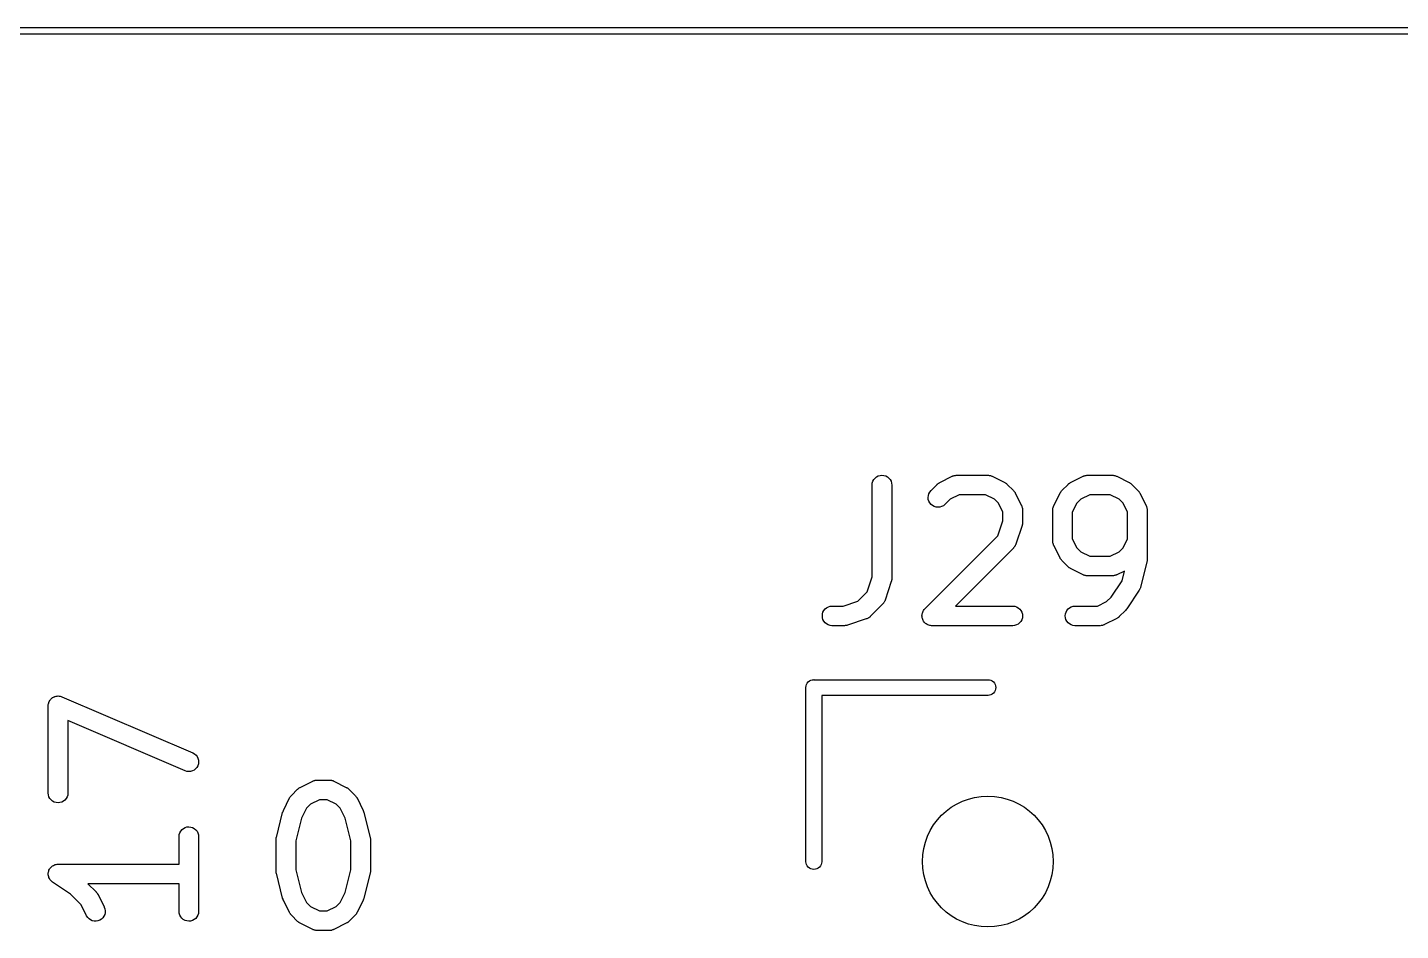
# Model space of a CAD drawing. Extents: x 47 to 146.1, y -90.2 to -39.3.
# Drawn here: x 105.69 to 116.19, y -46.25 to -39.34 of the extents above; entities that cross this region are included whole.
import ezdxf

# ---------------------------------------------------------------- set-up
doc = ezdxf.new("R2010")
doc.units = 0
doc.header["$MEASUREMENT"] = 0
doc.layers.add('BLACK', color=7, linetype='CONTINUOUS')

msp = doc.modelspace()

# ---------------------------------------------------------------- linework, layer by layer
at = {"layer": 'BLACK', "linetype": 'CONTINUOUS'}
for p, q in [((46.9912, -39.345), (146.049, -39.345)), ((146.025, -39.395), (47.015, -39.395)), ((112.147, -42.8268), (112.152, -42.8128)), ((112.152, -42.8128), (112.159, -42.8)), ((112.159, -42.8), (112.168, -42.7888)), ((112.168, -42.7888), (112.179, -42.7796)), ((112.179, -42.7796), (112.192, -42.7728)), ((112.192, -42.7728), (112.206, -42.7687)), ((112.206, -42.7687), (112.221, -42.7674)), ((112.221, -42.7674), (112.236, -42.7689)), ((112.236, -42.7689), (112.25, -42.7732)), ((112.25, -42.7732), (112.262, -42.7802)), ((112.262, -42.7802), (112.274, -42.7895)), ((112.274, -42.7895), (112.283, -42.8009)), ((112.283, -42.8009), (112.29, -42.8138)), ((112.29, -42.8138), (112.294, -42.8278)), ((112.656, -42.8271), (112.66, -42.8252)), ((112.66, -42.8252), (112.663, -42.8229)), ((112.663, -42.8229), (112.758, -42.7753)), ((112.758, -42.7753), (112.759, -42.7748)), ((112.759, -42.7748), (112.761, -42.7741)), ((112.761, -42.7741), (112.763, -42.773)), ((112.763, -42.773), (112.768, -42.7716)), ((112.768, -42.7716), (112.773, -42.7698)), ((112.773, -42.7698), (112.775, -42.7694)), ((112.775, -42.7694), (112.777, -42.7688)), ((112.777, -42.7688), (112.782, -42.7683)), ((112.782, -42.7683), (112.788, -42.7675)), ((112.788, -42.7675), (112.79, -42.7676)), ((112.79, -42.7676), (112.792, -42.7674)), ((112.792, -42.7674), (113.03, -42.7674)), ((113.03, -42.7674), (113.031, -42.7674)), ((113.031, -42.7674), (113.033, -42.7676)), ((113.033, -42.7676), (113.035, -42.7676)), ((113.035, -42.7676), (113.041, -42.7684)), ((113.041, -42.7684), (113.046, -42.769)), ((113.046, -42.769), (113.048, -42.7697)), ((113.048, -42.7697), (113.05, -42.7701)), ((113.05, -42.7701), (113.055, -42.7719)), ((113.055, -42.7719), (113.06, -42.7734)), ((113.06, -42.7734), (113.061, -42.7745)), ((113.061, -42.7745), (113.064, -42.7753)), ((113.064, -42.7753), (113.159, -42.8229)), ((113.159, -42.8229), (113.16, -42.8234)), ((113.16, -42.8234), (113.163, -42.8257)), ((113.163, -42.8257), (113.167, -42.8277)), ((113.656, -42.8271), (113.66, -42.8252)), ((113.66, -42.8252), (113.663, -42.8229)), ((113.663, -42.8229), (113.758, -42.7753)), ((113.758, -42.7753), (113.759, -42.7748)), ((113.759, -42.7748), (113.761, -42.7741)), ((113.761, -42.7741), (113.763, -42.773)), ((113.763, -42.773), (113.768, -42.7716)), ((113.768, -42.7716), (113.773, -42.7698)), ((113.773, -42.7698), (113.775, -42.7694)), ((113.775, -42.7694), (113.777, -42.7688)), ((113.777, -42.7688), (113.782, -42.7683)), ((113.782, -42.7683), (113.788, -42.7675)), ((113.788, -42.7675), (113.79, -42.7676)), ((113.79, -42.7676), (113.792, -42.7674)), ((113.792, -42.7674), (113.982, -42.7674)), ((113.982, -42.7674), (113.983, -42.7674)), ((113.983, -42.7674), (113.986, -42.7676)), ((113.986, -42.7676), (113.988, -42.7676)), ((113.988, -42.7676), (113.993, -42.7684)), ((113.993, -42.7684), (113.998, -42.769)), ((113.998, -42.769), (114, -42.7697)), ((114, -42.7697), (114.002, -42.7701)), ((114.002, -42.7701), (114.007, -42.7719)), ((114.007, -42.7719), (114.012, -42.7734)), ((114.012, -42.7734), (114.014, -42.7745)), ((114.014, -42.7745), (114.016, -42.7753)), ((114.016, -42.7753), (114.111, -42.8229)), ((114.111, -42.8229), (114.112, -42.8234)), ((114.112, -42.8234), (114.116, -42.8257)), ((114.116, -42.8257), (114.119, -42.8277)), ((112.145, -42.8413), (112.147, -42.8268)), ((112.145, -42.8424), (112.145, -42.8413)), ((112.145, -43.5445), (112.145, -42.8424)), ((112.294, -42.8278), (112.295, -42.8424)), ((112.295, -42.8424), (112.295, -43.5567)), ((112.574, -42.9374), (112.576, -42.9228)), ((112.576, -42.9228), (112.58, -42.9088)), ((112.58, -42.9088), (112.587, -42.8959)), ((112.587, -42.8959), (112.596, -42.8846)), ((112.596, -42.8846), (112.644, -42.837)), ((112.644, -42.8362), (112.648, -42.8336)), ((112.644, -42.837), (112.644, -42.8362)), ((112.648, -42.8336), (112.651, -42.8307)), ((112.651, -42.8307), (112.653, -42.829)), ((112.653, -42.829), (112.656, -42.8271)), ((112.81, -42.9174), (112.741, -42.9516)), ((113.012, -42.9174), (112.81, -42.9174)), ((113.081, -42.9516), (113.012, -42.9174)), ((113.167, -42.8277), (113.169, -42.8297)), ((113.169, -42.8297), (113.172, -42.8314)), ((113.172, -42.8314), (113.175, -42.8343)), ((113.175, -42.8343), (113.178, -42.837)), ((113.178, -42.837), (113.226, -42.8846)), ((113.226, -42.8846), (113.227, -42.8853)), ((113.227, -42.8853), (113.229, -42.8886)), ((113.229, -42.8886), (113.232, -42.8917)), ((113.232, -42.8917), (113.234, -42.8943)), ((113.234, -42.8943), (113.236, -42.8968)), ((113.236, -42.8968), (113.238, -42.9005)), ((113.238, -42.9005), (113.24, -42.9041)), ((113.24, -42.9041), (113.288, -42.9993)), ((113.534, -42.9993), (113.582, -42.9041)), ((113.582, -42.9031), (113.585, -42.8996)), ((113.582, -42.9041), (113.582, -42.9031)), ((113.585, -42.8996), (113.587, -42.8959)), ((113.587, -42.8959), (113.589, -42.8935)), ((113.589, -42.8935), (113.59, -42.8909)), ((113.59, -42.8909), (113.593, -42.8878)), ((113.593, -42.8878), (113.596, -42.8846)), ((113.596, -42.8846), (113.644, -42.837)), ((113.644, -42.8362), (113.648, -42.8336)), ((113.644, -42.837), (113.644, -42.8362)), ((113.648, -42.8336), (113.651, -42.8307)), ((113.651, -42.8307), (113.653, -42.829)), ((113.653, -42.829), (113.656, -42.8271)), ((113.81, -42.9174), (113.741, -42.9516)), ((113.965, -42.9174), (113.81, -42.9174)), ((114.033, -42.9516), (113.965, -42.9174)), ((114.119, -42.8277), (114.122, -42.8297)), ((114.122, -42.8297), (114.124, -42.8314)), ((114.124, -42.8314), (114.127, -42.8343)), ((114.127, -42.8343), (114.131, -42.837)), ((114.131, -42.837), (114.178, -42.8846)), ((114.178, -42.8846), (114.179, -42.8853)), ((114.179, -42.8853), (114.182, -42.8886)), ((114.182, -42.8886), (114.185, -42.8917)), ((114.185, -42.8917), (114.186, -42.8943)), ((114.186, -42.8943), (114.188, -42.8968)), ((114.188, -42.8968), (114.19, -42.9005)), ((114.19, -42.9005), (114.192, -42.9041)), ((114.192, -42.9041), (114.24, -42.9993)), ((112.575, -42.9519), (112.574, -42.9374)), ((112.58, -42.966), (112.575, -42.9519)), ((112.586, -42.9789), (112.58, -42.966)), ((112.596, -42.9903), (112.586, -42.9789)), ((112.607, -42.9997), (112.596, -42.9903)), ((112.62, -43.0067), (112.607, -42.9997)), ((112.634, -43.011), (112.62, -43.0067)), ((112.648, -43.0126), (112.634, -43.011)), ((112.663, -43.0113), (112.648, -43.0126)), ((112.677, -43.0073), (112.663, -43.0113)), ((112.69, -43.0005), (112.677, -43.0073)), ((112.701, -42.9914), (112.69, -43.0005)), ((112.702, -42.9907), (112.701, -42.9914)), ((112.741, -42.9516), (112.702, -42.9907)), ((113.111, -42.982), (113.081, -42.9516)), ((113.145, -43.0506), (113.111, -42.982)), ((113.288, -42.9993), (113.288, -43.0003)), ((113.288, -43.0003), (113.289, -43.0023)), ((113.289, -43.0023), (113.29, -43.0043)), ((113.29, -43.0043), (113.291, -43.0092)), ((113.291, -43.0092), (113.293, -43.014)), ((113.293, -43.014), (113.293, -43.0162)), ((113.293, -43.0162), (113.294, -43.0183)), ((113.294, -43.0183), (113.295, -43.0234)), ((113.295, -43.0234), (113.295, -43.0285)), ((113.295, -43.0285), (113.295, -43.0307)), ((113.295, -43.0307), (113.295, -43.0329)), ((113.295, -43.0329), (113.295, -43.1281)), ((113.526, -43.0318), (113.527, -43.0296)), ((113.526, -43.0329), (113.526, -43.0318)), ((113.526, -43.271), (113.526, -43.0329)), ((113.527, -43.0224), (113.528, -43.0173)), ((113.527, -43.0274), (113.527, -43.0224)), ((113.527, -43.0296), (113.527, -43.0274)), ((113.528, -43.0173), (113.529, -43.0152)), ((113.529, -43.013), (113.531, -43.0082)), ((113.529, -43.0152), (113.529, -43.013)), ((113.531, -43.0082), (113.532, -43.0033)), ((113.532, -43.0033), (113.534, -43.0014)), ((113.534, -43.0014), (113.534, -42.9993)), ((113.711, -42.982), (113.676, -43.0506)), ((113.741, -42.9516), (113.711, -42.982)), ((114.064, -42.982), (114.033, -42.9516)), ((114.098, -43.0506), (114.064, -42.982)), ((114.24, -42.9993), (114.24, -43.0003)), ((114.24, -43.0003), (114.241, -43.0023)), ((114.241, -43.0023), (114.242, -43.0043)), ((114.242, -43.0043), (114.244, -43.0092)), ((114.244, -43.0092), (114.245, -43.014)), ((114.245, -43.014), (114.246, -43.0162)), ((114.246, -43.0162), (114.246, -43.0183)), ((114.246, -43.0183), (114.247, -43.0234)), ((114.247, -43.0234), (114.248, -43.0285)), ((114.248, -43.0285), (114.248, -43.0307)), ((114.248, -43.0307), (114.248, -43.0329)), ((114.248, -43.0329), (114.248, -43.4138)), ((113.107, -43.2304), (113.145, -43.1159)), ((113.145, -43.1159), (113.145, -43.0506)), ((113.295, -43.1375), (113.294, -43.1406)), ((113.294, -43.1406), (113.294, -43.1437)), ((113.295, -43.1281), (113.295, -43.1291)), ((113.295, -43.1291), (113.295, -43.1333)), ((113.295, -43.1333), (113.295, -43.1375)), ((113.676, -43.0506), (113.676, -43.2532)), ((114.098, -43.2532), (114.098, -43.0506)), ((112.548, -43.7893), (113.107, -43.2304)), ((113.292, -43.1518), (113.244, -43.2947)), ((113.293, -43.1477), (113.292, -43.1518)), ((113.294, -43.1437), (113.293, -43.1477)), ((113.226, -43.324), (112.782, -43.7674)), ((113.227, -43.3223), (113.226, -43.324)), ((113.229, -43.3208), (113.227, -43.3223)), ((113.232, -43.3166), (113.229, -43.3208)), ((113.235, -43.3127), (113.232, -43.3166)), ((113.236, -43.3107), (113.235, -43.3127)), ((113.238, -43.3089), (113.236, -43.3107)), ((113.24, -43.3043), (113.238, -43.3089)), ((113.242, -43.2998), (113.24, -43.3043)), ((113.243, -43.2977), (113.242, -43.2998)), ((113.244, -43.2957), (113.243, -43.2977)), ((113.244, -43.2947), (113.244, -43.2957)), ((113.527, -43.2731), (113.526, -43.271)), ((113.527, -43.2754), (113.527, -43.2731)), ((113.527, -43.2804), (113.527, -43.2754)), ((113.528, -43.2855), (113.527, -43.2804)), ((113.528, -43.2876), (113.528, -43.2855)), ((113.529, -43.2898), (113.528, -43.2876)), ((113.531, -43.2946), (113.529, -43.2898)), ((113.532, -43.2995), (113.531, -43.2946)), ((113.533, -43.3015), (113.532, -43.2995)), ((113.534, -43.3036), (113.533, -43.3015)), ((113.534, -43.3045), (113.534, -43.3036)), ((113.582, -43.3997), (113.534, -43.3045)), ((113.676, -43.2532), (113.711, -43.3218)), ((113.711, -43.3218), (113.741, -43.3522)), ((114.033, -43.3522), (114.064, -43.3218)), ((114.064, -43.3218), (114.098, -43.2532)), ((113.584, -43.4033), (113.582, -43.3997)), ((113.586, -43.407), (113.584, -43.4033)), ((113.588, -43.4095), (113.586, -43.407)), ((113.59, -43.4121), (113.588, -43.4095)), ((113.593, -43.4152), (113.59, -43.4121)), ((113.595, -43.4185), (113.593, -43.4152)), ((113.596, -43.4192), (113.595, -43.4185)), ((113.644, -43.4668), (113.596, -43.4192)), ((113.741, -43.3522), (113.81, -43.3864)), ((113.81, -43.3864), (113.965, -43.3864)), ((113.965, -43.3864), (114.033, -43.3522)), ((114.246, -43.432), (114.198, -43.6225)), ((114.247, -43.4235), (114.246, -43.4294)), ((114.246, -43.4294), (114.246, -43.4307)), ((114.246, -43.4307), (114.246, -43.432)), ((114.248, -43.4175), (114.247, -43.4235)), ((114.248, -43.4138), (114.248, -43.4149)), ((114.248, -43.4149), (114.248, -43.4162)), ((114.248, -43.4162), (114.248, -43.4175)), ((112.107, -43.659), (112.145, -43.5445)), ((112.295, -43.5567), (112.295, -43.5577)), ((112.295, -43.5577), (112.295, -43.5619)), ((113.647, -43.4695), (113.644, -43.4668)), ((113.65, -43.4725), (113.647, -43.4695)), ((113.653, -43.4742), (113.65, -43.4725)), ((113.655, -43.4761), (113.653, -43.4742)), ((113.659, -43.4781), (113.655, -43.4761)), ((113.662, -43.4804), (113.659, -43.4781)), ((113.663, -43.4809), (113.662, -43.4804)), ((113.758, -43.5285), (113.663, -43.4809)), ((113.76, -43.5293), (113.758, -43.5285)), ((113.762, -43.5304), (113.76, -43.5293)), ((113.767, -43.5319), (113.762, -43.5304)), ((113.772, -43.5337), (113.767, -43.5319)), ((113.774, -43.5341), (113.772, -43.5337)), ((113.776, -43.5348), (113.774, -43.5341)), ((113.781, -43.5354), (113.776, -43.5348)), ((113.786, -43.5362), (113.781, -43.5354)), ((113.789, -43.5362), (113.786, -43.5362)), ((113.791, -43.5364), (113.789, -43.5362)), ((113.792, -43.5364), (113.791, -43.5364)), ((113.982, -43.5364), (113.792, -43.5364)), ((113.985, -43.5362), (113.982, -43.5364)), ((113.987, -43.5363), (113.985, -43.5362)), ((113.992, -43.5355), (113.987, -43.5363)), ((113.997, -43.535), (113.992, -43.5355)), ((113.999, -43.5344), (113.997, -43.535)), ((114.001, -43.534), (113.999, -43.5344)), ((114.006, -43.5322), (114.001, -43.534)), ((114.011, -43.5308), (114.006, -43.5322)), ((114.013, -43.5297), (114.011, -43.5308)), ((114.015, -43.529), (114.013, -43.5297)), ((114.016, -43.5285), (114.015, -43.529)), ((114.074, -43.4994), (114.016, -43.5285)), ((114.056, -43.5735), (114.074, -43.4994)), ((112.037, -43.7292), (112.107, -43.659)), ((112.292, -43.5804), (112.244, -43.7232)), ((112.293, -43.5763), (112.292, -43.5804)), ((112.294, -43.5723), (112.293, -43.5763)), ((112.295, -43.5661), (112.294, -43.5692)), ((112.294, -43.5692), (112.294, -43.5723)), ((112.295, -43.5619), (112.295, -43.5661)), ((113.972, -43.6994), (114.056, -43.5735)), ((114.188, -43.6459), (114.092, -43.7887)), ((114.19, -43.6415), (114.188, -43.6459)), ((114.193, -43.6372), (114.19, -43.6415)), ((114.195, -43.633), (114.193, -43.635)), ((114.193, -43.635), (114.193, -43.6372)), ((114.196, -43.6282), (114.195, -43.633)), ((114.198, -43.6235), (114.196, -43.6282)), ((114.198, -43.6225), (114.198, -43.6235)), ((111.811, -43.773), (111.825, -43.7688)), ((111.825, -43.7688), (111.84, -43.7674)), ((111.84, -43.7674), (111.923, -43.7674)), ((111.923, -43.7674), (112.037, -43.7292)), ((112.226, -43.7526), (112.131, -43.8478)), ((112.227, -43.7509), (112.226, -43.7526)), ((112.229, -43.7494), (112.227, -43.7509)), ((112.232, -43.7452), (112.229, -43.7494)), ((112.235, -43.7412), (112.232, -43.7452)), ((112.236, -43.7393), (112.235, -43.7412)), ((112.238, -43.7375), (112.236, -43.7393)), ((112.24, -43.7329), (112.238, -43.7375)), ((112.242, -43.7283), (112.24, -43.7329)), ((112.243, -43.7262), (112.242, -43.7283)), ((112.244, -43.7242), (112.243, -43.7262)), ((112.244, -43.7232), (112.244, -43.7242)), ((112.782, -43.7674), (113.22, -43.7674)), ((113.22, -43.7674), (113.222, -43.7674)), ((113.222, -43.7674), (113.236, -43.769)), ((113.236, -43.769), (113.25, -43.7734)), ((113.668, -43.773), (113.682, -43.7688)), ((113.682, -43.7688), (113.697, -43.7674)), ((113.697, -43.7674), (113.869, -43.7674)), ((113.869, -43.7674), (113.938, -43.7331)), ((113.938, -43.7331), (113.972, -43.6994)), ((111.765, -43.8419), (111.766, -43.8273)), ((111.766, -43.8564), (111.765, -43.8419)), ((111.766, -43.8273), (111.77, -43.8133)), ((111.77, -43.8705), (111.766, -43.8564)), ((111.77, -43.8133), (111.777, -43.8004)), ((111.777, -43.8834), (111.77, -43.8705)), ((111.777, -43.8004), (111.787, -43.7892)), ((111.787, -43.7892), (111.798, -43.7799)), ((111.798, -43.7799), (111.811, -43.773)), ((112.101, -43.8659), (111.958, -43.9135)), ((112.103, -43.865), (112.101, -43.8659)), ((112.105, -43.8644), (112.103, -43.865)), ((112.11, -43.862), (112.105, -43.8644)), ((112.115, -43.86), (112.11, -43.862)), ((112.117, -43.8587), (112.115, -43.86)), ((112.118, -43.8577), (112.117, -43.8587)), ((112.122, -43.8545), (112.118, -43.8577)), ((112.127, -43.8515), (112.122, -43.8545)), ((112.128, -43.8499), (112.127, -43.8515)), ((112.13, -43.8485), (112.128, -43.8499)), ((112.131, -43.8478), (112.13, -43.8485)), ((112.526, -43.8419), (112.527, -43.8348)), ((112.526, -43.842), (112.526, -43.8419)), ((112.526, -43.8421), (112.526, -43.842)), ((112.527, -43.8493), (112.526, -43.8421)), ((112.527, -43.8348), (112.528, -43.8276)), ((112.528, -43.8564), (112.527, -43.8493)), ((112.528, -43.8273), (112.53, -43.8204)), ((112.528, -43.8274), (112.528, -43.8273)), ((112.528, -43.8276), (112.528, -43.8274)), ((112.528, -43.8566), (112.528, -43.8564)), ((112.528, -43.8567), (112.528, -43.8566)), ((112.53, -43.8636), (112.528, -43.8567)), ((112.53, -43.8204), (112.532, -43.8136)), ((112.532, -43.8705), (112.53, -43.8636)), ((112.532, -43.8133), (112.536, -43.807)), ((112.532, -43.8134), (112.532, -43.8133)), ((112.532, -43.8136), (112.532, -43.8134)), ((112.532, -43.8706), (112.532, -43.8705)), ((112.532, -43.8707), (112.532, -43.8706)), ((112.535, -43.8773), (112.532, -43.8707)), ((112.536, -43.807), (112.539, -43.8007)), ((112.539, -43.8004), (112.544, -43.7949)), ((112.539, -43.8006), (112.539, -43.8004)), ((112.539, -43.8007), (112.539, -43.8006)), ((112.544, -43.7949), (112.548, -43.7893)), ((113.25, -43.7734), (113.263, -43.7805)), ((113.263, -43.7805), (113.274, -43.7899)), ((113.274, -43.7899), (113.283, -43.8013)), ((113.283, -43.8013), (113.29, -43.8143)), ((113.29, -43.8714), (113.283, -43.8843)), ((113.29, -43.8143), (113.294, -43.8283)), ((113.294, -43.8575), (113.29, -43.8714)), ((113.294, -43.8283), (113.295, -43.8429)), ((113.295, -43.8429), (113.294, -43.8575)), ((113.622, -43.8419), (113.623, -43.8273)), ((113.623, -43.8564), (113.622, -43.8419)), ((113.623, -43.8273), (113.628, -43.8133)), ((113.627, -43.8705), (113.623, -43.8564)), ((113.634, -43.8834), (113.627, -43.8705)), ((113.628, -43.8133), (113.634, -43.8004)), ((113.634, -43.8004), (113.644, -43.7892)), ((113.644, -43.7892), (113.655, -43.7799)), ((113.655, -43.7799), (113.668, -43.773)), ((114.016, -43.8618), (113.921, -43.9095)), ((114.019, -43.8596), (114.016, -43.8618)), ((114.023, -43.8577), (114.019, -43.8596)), ((114.026, -43.8557), (114.023, -43.8577)), ((114.028, -43.8541), (114.026, -43.8557)), ((114.031, -43.8512), (114.028, -43.8541)), ((114.035, -43.8485), (114.031, -43.8512)), ((114.083, -43.8002), (114.035, -43.8478)), ((114.035, -43.8478), (114.035, -43.8485)), ((114.087, -43.7949), (114.083, -43.8002)), ((114.092, -43.7896), (114.087, -43.7949)), ((114.092, -43.7887), (114.092, -43.7889)), ((114.092, -43.7889), (114.092, -43.7889)), ((114.092, -43.7889), (114.092, -43.7889)), ((114.092, -43.7889), (114.092, -43.7896)), ((111.786, -43.8949), (111.777, -43.8834)), ((111.797, -43.9043), (111.786, -43.8949)), ((111.81, -43.9113), (111.797, -43.9043)), ((111.824, -43.9157), (111.81, -43.9113)), ((111.838, -43.9174), (111.824, -43.9157)), ((111.84, -43.9174), (111.838, -43.9174)), ((111.935, -43.9174), (111.84, -43.9174)), ((111.939, -43.917), (111.935, -43.9174)), ((111.943, -43.9169), (111.939, -43.917)), ((111.946, -43.9163), (111.943, -43.9169)), ((111.949, -43.916), (111.946, -43.9163)), ((111.953, -43.9147), (111.949, -43.916)), ((111.957, -43.9139), (111.953, -43.9147)), ((111.958, -43.9135), (111.957, -43.9139)), ((112.539, -43.8834), (112.535, -43.8773)), ((112.539, -43.8835), (112.539, -43.8834)), ((112.539, -43.8837), (112.539, -43.8835)), ((112.543, -43.8893), (112.539, -43.8837)), ((112.548, -43.8949), (112.543, -43.8893)), ((112.548, -43.895), (112.548, -43.8949)), ((112.548, -43.8949), (112.548, -43.8949)), ((112.554, -43.8996), (112.548, -43.895)), ((112.559, -43.9043), (112.554, -43.8996)), ((112.559, -43.9044), (112.559, -43.9043)), ((112.559, -43.9043), (112.559, -43.9043)), ((112.566, -43.9079), (112.559, -43.9044)), ((112.572, -43.9113), (112.566, -43.9079)), ((112.572, -43.9114), (112.572, -43.9113)), ((112.579, -43.9136), (112.572, -43.9114)), ((112.572, -43.9114), (112.572, -43.9114)), ((112.586, -43.9157), (112.579, -43.9136)), ((112.586, -43.9158), (112.586, -43.9157)), ((112.593, -43.9166), (112.586, -43.9158)), ((112.586, -43.9158), (112.586, -43.9158)), ((112.6, -43.9174), (112.593, -43.9166)), ((112.601, -43.9174), (112.6, -43.9174)), ((113.22, -43.9174), (112.601, -43.9174)), ((112.601, -43.9174), (112.601, -43.9174)), ((112.601, -43.9174), (112.601, -43.9174)), ((112.601, -43.9174), (112.601, -43.9174)), ((113.235, -43.916), (113.22, -43.9174)), ((113.249, -43.9117), (113.235, -43.916)), ((113.262, -43.9048), (113.249, -43.9117)), ((113.273, -43.8956), (113.262, -43.9048)), ((113.283, -43.8843), (113.273, -43.8956)), ((113.643, -43.8949), (113.634, -43.8834)), ((113.654, -43.9043), (113.643, -43.8949)), ((113.667, -43.9113), (113.654, -43.9043)), ((113.681, -43.9157), (113.667, -43.9113)), ((113.696, -43.9174), (113.681, -43.9157)), ((113.697, -43.9174), (113.696, -43.9174)), ((113.887, -43.9174), (113.697, -43.9174)), ((113.889, -43.9172), (113.887, -43.9174)), ((113.892, -43.9173), (113.889, -43.9172)), ((113.897, -43.9165), (113.892, -43.9173)), ((113.902, -43.916), (113.897, -43.9165)), ((113.904, -43.9153), (113.902, -43.916)), ((113.906, -43.915), (113.904, -43.9153)), ((113.911, -43.9132), (113.906, -43.915)), ((113.916, -43.9117), (113.911, -43.9132)), ((113.918, -43.9107), (113.916, -43.9117)), ((113.92, -43.9099), (113.918, -43.9107)), ((113.921, -43.9095), (113.92, -43.9099)), ((111.64, -44.39), (111.641, -44.3782)), ((111.64, -44.393), (111.64, -44.39)), ((111.64, -45.7229), (111.64, -44.393)), ((111.641, -44.3782), (111.644, -44.3669)), ((111.644, -44.3669), (111.65, -44.3565)), ((111.65, -44.3565), (111.657, -44.3474)), ((111.657, -44.3474), (111.667, -44.3399)), ((111.667, -44.3399), (111.677, -44.3343)), ((111.677, -44.3343), (111.688, -44.3309)), ((111.688, -44.3309), (111.697, -44.33)), ((111.697, -44.33), (111.7, -44.3297)), ((111.697, -44.33), (111.697, -44.33)), ((111.7, -44.3297), (111.703, -44.33)), ((111.703, -44.33), (113.033, -44.33)), ((113.033, -44.33), (113.042, -44.3309)), ((113.042, -44.3309), (113.053, -44.3343)), ((113.053, -44.3343), (113.063, -44.3399)), ((113.063, -44.3399), (113.073, -44.3474)), ((113.073, -44.3474), (113.08, -44.3565)), ((113.08, -44.3565), (113.086, -44.3669)), ((113.086, -44.3669), (113.089, -44.3782)), ((113.089, -44.3782), (113.09, -44.39)), ((113.09, -44.39), (113.089, -44.4018)), ((105.851, -44.5067), (105.853, -44.5)), ((105.853, -44.5), (105.854, -44.4997)), ((105.854, -44.4995), (105.857, -44.4934)), ((105.854, -44.4997), (105.854, -44.4995)), ((105.857, -44.4934), (105.86, -44.4871)), ((105.86, -44.4871), (105.861, -44.4869)), ((105.861, -44.4867), (105.865, -44.4813)), ((105.861, -44.4869), (105.861, -44.4867)), ((105.865, -44.4813), (105.87, -44.4759)), ((105.87, -44.4756), (105.876, -44.4711)), ((105.87, -44.4758), (105.87, -44.4756)), ((105.87, -44.4759), (105.87, -44.4758)), ((105.876, -44.4711), (105.881, -44.4668)), ((105.881, -44.4668), (105.882, -44.4666)), ((105.882, -44.4665), (105.888, -44.4632)), ((105.882, -44.4666), (105.882, -44.4665)), ((105.888, -44.4632), (105.894, -44.46)), ((105.894, -44.46), (105.895, -44.4599)), ((105.895, -44.4598), (105.901, -44.4579)), ((105.895, -44.4599), (105.895, -44.4598)), ((105.901, -44.4579), (105.908, -44.4559)), ((105.908, -44.4559), (105.909, -44.4558)), ((105.909, -44.4558), (105.916, -44.4552)), ((105.909, -44.4558), (105.909, -44.4558)), ((105.916, -44.4552), (105.923, -44.4545)), ((105.923, -44.4546), (105.923, -44.4545)), ((105.923, -44.4545), (105.931, -44.4553)), ((105.923, -44.4545), (105.923, -44.4546)), ((105.931, -44.4553), (105.937, -44.4561)), ((105.937, -44.4561), (105.938, -44.4561)), ((105.938, -44.4561), (105.938, -44.4562)), ((105.938, -44.4562), (105.945, -44.4583)), ((105.945, -44.4583), (105.951, -44.4604)), ((105.951, -44.4604), (105.952, -44.4605)), ((105.952, -44.4605), (105.952, -44.4606)), ((105.952, -44.4606), (106.952, -44.8892)), ((113.033, -44.45), (111.76, -44.45)), ((111.76, -44.45), (111.76, -45.7229)), ((113.042, -44.4491), (113.033, -44.45)), ((113.053, -44.4457), (113.042, -44.4491)), ((113.063, -44.4401), (113.053, -44.4457)), ((113.073, -44.4326), (113.063, -44.4401)), ((113.08, -44.4235), (113.073, -44.4326)), ((113.086, -44.4131), (113.08, -44.4235)), ((113.089, -44.4018), (113.086, -44.4131)), ((105.847, -44.528), (105.848, -44.5209)), ((105.847, -44.5282), (105.847, -44.528)), ((105.847, -44.5285), (105.847, -44.5282)), ((105.847, -44.5295), (105.847, -44.5285)), ((105.847, -45.1962), (105.847, -44.5295)), ((105.848, -44.5209), (105.849, -44.5139)), ((105.849, -44.5134), (105.851, -44.5067)), ((105.849, -44.5137), (105.849, -44.5134)), ((105.849, -44.5139), (105.849, -44.5137)), ((106.893, -45.027), (105.997, -44.6433)), ((105.997, -44.6433), (105.997, -45.1962)), ((106.952, -44.8892), (106.953, -44.8896)), ((106.953, -44.8896), (106.966, -44.8968)), ((106.966, -44.8968), (106.977, -44.9064)), ((106.977, -44.9064), (106.986, -44.9179)), ((106.986, -44.9179), (106.992, -44.931)), ((106.907, -45.0315), (106.893, -45.027)), ((106.95, -45.0278), (106.936, -45.0319)), ((106.963, -45.0211), (106.95, -45.0278)), ((106.974, -45.012), (106.963, -45.0211)), ((106.984, -45.0009), (106.974, -45.012)), ((106.991, -44.9881), (106.984, -45.0009)), ((106.996, -44.9742), (106.991, -44.9881)), ((106.992, -44.931), (106.996, -44.9451)), ((106.996, -44.9451), (106.997, -44.9597)), ((106.997, -44.9597), (106.996, -44.9742)), ((106.921, -45.0331), (106.907, -45.0315)), ((106.936, -45.0319), (106.921, -45.0331)), ((107.774, -45.1529), (107.869, -45.1053)), ((107.869, -45.1053), (107.87, -45.1048)), ((107.87, -45.1048), (107.872, -45.1041)), ((107.872, -45.1041), (107.874, -45.103)), ((107.874, -45.103), (107.879, -45.1016)), ((107.879, -45.1016), (107.884, -45.0998)), ((107.884, -45.0998), (107.886, -45.0994)), ((107.886, -45.0994), (107.888, -45.0988)), ((107.888, -45.0988), (107.893, -45.0983)), ((107.893, -45.0983), (107.898, -45.0975)), ((107.898, -45.0975), (107.9, -45.0976)), ((107.9, -45.0976), (107.902, -45.0974)), ((107.902, -45.0974), (107.998, -45.0974)), ((107.998, -45.0974), (107.999, -45.0974)), ((107.999, -45.0974), (108.001, -45.0976)), ((108.001, -45.0976), (108.003, -45.0976)), ((108.003, -45.0976), (108.008, -45.0984)), ((108.008, -45.0984), (108.013, -45.099)), ((108.013, -45.099), (108.015, -45.0997)), ((108.015, -45.0997), (108.017, -45.1001)), ((108.017, -45.1001), (108.022, -45.1019)), ((108.022, -45.1019), (108.027, -45.1034)), ((108.027, -45.1034), (108.029, -45.1045)), ((108.029, -45.1045), (108.031, -45.1053)), ((108.031, -45.1053), (108.126, -45.1529)), ((105.849, -45.2108), (105.847, -45.1962)), ((105.853, -45.2248), (105.849, -45.2108)), ((105.86, -45.2377), (105.853, -45.2248)), ((105.869, -45.249), (105.86, -45.2377)), ((105.984, -45.2386), (105.975, -45.2498)), ((105.991, -45.2257), (105.984, -45.2386)), ((105.996, -45.2118), (105.991, -45.2257)), ((105.997, -45.1972), (105.996, -45.2118)), ((105.997, -45.1962), (105.997, -45.1972)), ((107.645, -45.3293), (107.692, -45.2341)), ((107.692, -45.2341), (107.693, -45.2331)), ((107.693, -45.2331), (107.695, -45.2296)), ((107.695, -45.2296), (107.697, -45.2259)), ((107.697, -45.2259), (107.699, -45.2235)), ((107.699, -45.2235), (107.701, -45.2209)), ((107.701, -45.2209), (107.704, -45.2178)), ((107.704, -45.2178), (107.706, -45.2146)), ((107.706, -45.2146), (107.754, -45.167)), ((107.754, -45.167), (107.755, -45.1662)), ((107.755, -45.1662), (107.758, -45.1636)), ((107.758, -45.1636), (107.761, -45.1607)), ((107.761, -45.1607), (107.764, -45.159)), ((107.764, -45.159), (107.766, -45.1571)), ((107.766, -45.1571), (107.77, -45.1552)), ((107.77, -45.1552), (107.774, -45.1529)), ((108.126, -45.1529), (108.127, -45.1534)), ((108.127, -45.1534), (108.131, -45.1557)), ((108.131, -45.1557), (108.135, -45.1577)), ((108.135, -45.1577), (108.137, -45.1597)), ((108.137, -45.1597), (108.14, -45.1614)), ((108.14, -45.1614), (108.143, -45.1643)), ((108.143, -45.1643), (108.146, -45.167)), ((108.146, -45.167), (108.194, -45.2146)), ((108.194, -45.2146), (108.194, -45.2153)), ((108.194, -45.2153), (108.197, -45.2186)), ((108.197, -45.2186), (108.2, -45.2217)), ((108.2, -45.2217), (108.201, -45.2243)), ((108.201, -45.2243), (108.203, -45.2268)), ((108.203, -45.2268), (108.205, -45.2305)), ((108.205, -45.2305), (108.208, -45.2341)), ((108.208, -45.2341), (108.255, -45.3293)), ((105.88, -45.2584), (105.869, -45.249)), ((105.893, -45.2653), (105.88, -45.2584)), ((105.907, -45.2697), (105.893, -45.2653)), ((105.922, -45.2712), (105.907, -45.2697)), ((105.936, -45.2699), (105.922, -45.2712)), ((105.95, -45.2657), (105.936, -45.2699)), ((105.963, -45.2589), (105.95, -45.2657)), ((105.975, -45.2498), (105.963, -45.2589)), ((107.592, -45.5351), (107.639, -45.3447)), ((107.639, -45.3437), (107.64, -45.3433)), ((107.639, -45.3447), (107.639, -45.3437)), ((107.64, -45.343), (107.642, -45.3365)), ((107.64, -45.3433), (107.64, -45.343)), ((107.642, -45.3365), (107.645, -45.3299)), ((107.645, -45.3296), (107.645, -45.3293)), ((107.645, -45.3299), (107.645, -45.3296)), ((107.821, -45.312), (107.783, -45.389)), ((107.852, -45.2816), (107.821, -45.312)), ((107.92, -45.2474), (107.852, -45.2816)), ((107.98, -45.2474), (107.92, -45.2474)), ((108.048, -45.2816), (107.98, -45.2474)), ((108.079, -45.312), (108.048, -45.2816)), ((108.117, -45.389), (108.079, -45.312)), ((108.255, -45.3293), (108.256, -45.3303)), ((108.256, -45.3303), (108.256, -45.3306)), ((108.256, -45.3306), (108.256, -45.3309)), ((108.256, -45.3309), (108.258, -45.3375)), ((108.258, -45.3375), (108.261, -45.344)), ((108.261, -45.344), (108.261, -45.3443)), ((108.261, -45.3443), (108.261, -45.3447)), ((108.261, -45.3447), (108.308, -45.5351)), ((107.783, -45.389), (107.739, -45.5626)), ((108.161, -45.5626), (108.117, -45.389)), ((106.847, -45.5285), (106.849, -45.5139)), ((106.847, -45.5295), (106.847, -45.5285)), ((106.847, -45.7402), (106.847, -45.5295)), ((106.849, -45.5139), (106.853, -45.5)), ((106.853, -45.5), (106.86, -45.4871)), ((106.86, -45.4871), (106.87, -45.4759)), ((106.87, -45.4759), (106.881, -45.4668)), ((106.881, -45.4668), (106.894, -45.46)), ((106.894, -45.46), (106.908, -45.4559)), ((106.908, -45.4559), (106.923, -45.4545)), ((106.923, -45.4545), (106.937, -45.4561)), ((106.937, -45.4561), (106.951, -45.4604)), ((106.951, -45.4604), (106.964, -45.4673)), ((106.964, -45.4673), (106.976, -45.4767)), ((106.976, -45.4767), (106.985, -45.488)), ((106.985, -45.488), (106.992, -45.5009)), ((106.992, -45.5009), (106.996, -45.515)), ((106.996, -45.515), (106.997, -45.5295)), ((106.997, -45.5295), (106.997, -46.101)), ((107.589, -45.5496), (107.59, -45.5437)), ((107.589, -45.551), (107.589, -45.5496)), ((107.589, -45.5523), (107.589, -45.551)), ((107.589, -45.5533), (107.589, -45.5523)), ((107.589, -45.7914), (107.589, -45.5533)), ((107.59, -45.5437), (107.591, -45.5377)), ((107.591, -45.5365), (107.592, -45.5351)), ((107.591, -45.5377), (107.591, -45.5365)), ((108.308, -45.5351), (108.309, -45.5362)), ((108.309, -45.5362), (108.309, -45.5375)), ((108.309, -45.5375), (108.309, -45.5388)), ((108.309, -45.5388), (108.31, -45.5447)), ((108.31, -45.5447), (108.311, -45.5507)), ((108.311, -45.5507), (108.311, -45.552)), ((108.311, -45.552), (108.311, -45.5533)), ((108.311, -45.5533), (108.311, -45.7914)), ((107.739, -45.5626), (107.739, -45.7822)), ((108.161, -45.7822), (108.161, -45.5626)), ((105.865, -45.7676), (105.87, -45.762)), ((105.87, -45.7619), (105.875, -45.7572)), ((105.87, -45.762), (105.87, -45.7619)), ((105.87, -45.762), (105.87, -45.762)), ((105.875, -45.7572), (105.881, -45.7528)), ((105.881, -45.7527), (105.888, -45.7492)), ((105.881, -45.7528), (105.881, -45.7527)), ((105.881, -45.7527), (105.881, -45.7527)), ((105.888, -45.7492), (105.894, -45.7459)), ((105.894, -45.7459), (105.901, -45.7438)), ((105.894, -45.7459), (105.894, -45.7459)), ((105.894, -45.7459), (105.894, -45.7459)), ((105.901, -45.7438), (105.908, -45.7417)), ((105.908, -45.7416), (105.915, -45.7409)), ((105.908, -45.7417), (105.908, -45.7416)), ((105.908, -45.7417), (105.908, -45.7417)), ((105.915, -45.7409), (105.922, -45.7402)), ((105.922, -45.7402), (106.847, -45.7402)), ((111.641, -45.7318), (111.64, -45.7229)), ((111.644, -45.7431), (111.641, -45.7318)), ((111.65, -45.7535), (111.644, -45.7431)), ((111.657, -45.7626), (111.65, -45.7535)), ((111.667, -45.7701), (111.657, -45.7626)), ((111.743, -45.7626), (111.733, -45.7701)), ((111.75, -45.7535), (111.743, -45.7626)), ((111.756, -45.7431), (111.75, -45.7535)), ((111.759, -45.7318), (111.756, -45.7431)), ((111.76, -45.7229), (111.759, -45.7318)), ((105.847, -45.8146), (105.848, -45.807)), ((105.847, -45.8147), (105.847, -45.8146)), ((105.848, -45.8223), (105.847, -45.8147)), ((105.847, -45.8147), (105.847, -45.8147)), ((105.848, -45.807), (105.849, -45.8002)), ((105.849, -45.8292), (105.848, -45.8223)), ((105.849, -45.8), (105.851, -45.793)), ((105.849, -45.8001), (105.849, -45.8)), ((105.849, -45.8002), (105.849, -45.8001)), ((105.849, -45.8293), (105.849, -45.8292)), ((105.849, -45.8292), (105.849, -45.8292)), ((105.851, -45.8365), (105.849, -45.8293)), ((105.851, -45.793), (105.853, -45.7862)), ((105.853, -45.8432), (105.851, -45.8365)), ((105.853, -45.7861), (105.857, -45.7795)), ((105.853, -45.7862), (105.853, -45.7861)), ((105.853, -45.7861), (105.853, -45.7861)), ((105.853, -45.8433), (105.853, -45.8432)), ((105.856, -45.8495), (105.853, -45.8433)), ((105.853, -45.8433), (105.853, -45.8433)), ((105.86, -45.8562), (105.856, -45.8495)), ((105.857, -45.7795), (105.86, -45.7733)), ((105.86, -45.7732), (105.865, -45.7676)), ((105.86, -45.7733), (105.86, -45.7732)), ((105.86, -45.7733), (105.86, -45.7733)), ((105.86, -45.8563), (105.86, -45.8562)), ((105.864, -45.8619), (105.86, -45.8563)), ((105.86, -45.8563), (105.86, -45.8563)), ((105.869, -45.8676), (105.864, -45.8619)), ((105.869, -45.8677), (105.869, -45.8676)), ((105.874, -45.8725), (105.869, -45.8677)), ((105.869, -45.8677), (105.869, -45.8677)), ((107.589, -45.7928), (107.589, -45.7914)), ((107.589, -45.7941), (107.589, -45.7928)), ((107.59, -45.8), (107.589, -45.7941)), ((107.591, -45.806), (107.59, -45.8)), ((107.591, -45.8073), (107.591, -45.806)), ((107.591, -45.8086), (107.591, -45.8073)), ((107.592, -45.8096), (107.591, -45.8086)), ((107.639, -46.0001), (107.592, -45.8096)), ((107.739, -45.7822), (107.783, -45.9557)), ((108.117, -45.9557), (108.161, -45.7822)), ((108.308, -45.8096), (108.261, -46.0001)), ((108.309, -45.8083), (108.308, -45.8096)), ((108.31, -45.8011), (108.309, -45.807)), ((108.309, -45.807), (108.309, -45.8083)), ((108.311, -45.7951), (108.31, -45.8011)), ((108.311, -45.7914), (108.311, -45.7925)), ((108.311, -45.7925), (108.311, -45.7938)), ((108.311, -45.7938), (108.311, -45.7951)), ((111.677, -45.7757), (111.667, -45.7701)), ((111.688, -45.7791), (111.677, -45.7757)), ((111.7, -45.7803), (111.688, -45.7791)), ((111.712, -45.7791), (111.7, -45.7803)), ((111.723, -45.7757), (111.712, -45.7791)), ((111.733, -45.7701), (111.723, -45.7757)), ((105.88, -45.8771), (105.874, -45.8725)), ((105.881, -45.8776), (105.88, -45.8771)), ((105.88, -45.8771), (105.88, -45.8771)), ((105.88, -45.8771), (105.88, -45.8771)), ((105.88, -45.8771), (105.88, -45.8771)), ((106.017, -45.9688), (105.881, -45.8776)), ((106.099, -46.0501), (106.017, -45.9688)), ((106.847, -45.8902), (106.151, -45.8902)), ((106.151, -45.8902), (106.214, -45.9527)), ((106.214, -45.9527), (106.214, -45.9534)), ((106.214, -45.9534), (106.217, -45.9567)), ((106.217, -45.9567), (106.22, -45.9598)), ((106.22, -45.9598), (106.221, -45.9624)), ((106.221, -45.9624), (106.223, -45.9649)), ((106.223, -45.9649), (106.225, -45.9686)), ((106.225, -45.9686), (106.228, -45.9722)), ((106.228, -45.9722), (106.275, -46.0674)), ((106.847, -46.101), (106.847, -45.8902)), ((107.783, -45.9557), (107.821, -46.0327)), ((108.079, -46.0327), (108.117, -45.9557)), ((106.141, -46.1345), (106.099, -46.0501)), ((106.275, -46.0674), (106.276, -46.0683)), ((106.276, -46.0683), (106.281, -46.0821)), ((107.639, -46.0004), (107.639, -46.0001)), ((107.639, -46.0008), (107.639, -46.0004)), ((107.642, -46.0073), (107.639, -46.0008)), ((107.644, -46.0139), (107.642, -46.0073)), ((107.644, -46.0142), (107.644, -46.0139)), ((107.644, -46.0145), (107.644, -46.0142)), ((107.645, -46.0154), (107.644, -46.0145)), ((107.692, -46.1107), (107.645, -46.0154)), ((107.821, -46.0327), (107.852, -46.0631)), ((107.852, -46.0631), (107.92, -46.0974)), ((107.98, -46.0974), (108.048, -46.0631)), ((108.048, -46.0631), (108.079, -46.0327)), ((108.255, -46.0154), (108.208, -46.1107)), ((108.258, -46.0083), (108.255, -46.0148)), ((108.255, -46.0148), (108.255, -46.0151)), ((108.255, -46.0151), (108.255, -46.0154)), ((108.26, -46.0018), (108.258, -46.0083)), ((108.261, -46.0011), (108.26, -46.0014)), ((108.26, -46.0014), (108.26, -46.0018)), ((108.261, -46.0001), (108.261, -46.0011)), ((106.149, -46.1469), (106.141, -46.1345)), ((106.159, -46.1575), (106.149, -46.1469)), ((106.171, -46.166), (106.159, -46.1575)), ((106.184, -46.172), (106.171, -46.166)), ((106.198, -46.1753), (106.184, -46.172)), ((106.213, -46.1758), (106.198, -46.1753)), ((106.227, -46.1734), (106.213, -46.1758)), ((106.241, -46.1683), (106.227, -46.1734)), ((106.254, -46.1606), (106.241, -46.1683)), ((106.264, -46.1506), (106.254, -46.1606)), ((106.273, -46.1387), (106.264, -46.1506)), ((106.279, -46.1254), (106.273, -46.1387)), ((106.282, -46.1112), (106.279, -46.1254)), ((106.281, -46.0821), (106.283, -46.0966)), ((106.283, -46.0966), (106.282, -46.1112)), ((106.849, -46.1155), (106.847, -46.101)), ((106.853, -46.1295), (106.849, -46.1155)), ((106.86, -46.1425), (106.853, -46.1295)), ((106.869, -46.1538), (106.86, -46.1425)), ((106.88, -46.1631), (106.869, -46.1538)), ((106.893, -46.1701), (106.88, -46.1631)), ((106.907, -46.1744), (106.893, -46.1701)), ((106.922, -46.176), (106.907, -46.1744)), ((106.936, -46.1746), (106.922, -46.176)), ((106.95, -46.1705), (106.936, -46.1746)), ((106.963, -46.1637), (106.95, -46.1705)), ((106.975, -46.1545), (106.963, -46.1637)), ((106.984, -46.1433), (106.975, -46.1545)), ((106.991, -46.1305), (106.984, -46.1433)), ((106.996, -46.1165), (106.991, -46.1305)), ((106.997, -46.102), (106.996, -46.1165)), ((106.997, -46.101), (106.997, -46.102)), ((107.695, -46.1143), (107.692, -46.1107)), ((107.697, -46.118), (107.695, -46.1143)), ((107.699, -46.1204), (107.697, -46.118)), ((107.7, -46.1231), (107.699, -46.1204)), ((107.703, -46.1261), (107.7, -46.1231)), ((107.706, -46.1294), (107.703, -46.1261)), ((107.706, -46.1302), (107.706, -46.1294)), ((107.754, -46.1778), (107.706, -46.1302)), ((107.757, -46.1805), (107.754, -46.1778)), ((107.76, -46.1834), (107.757, -46.1805)), ((107.763, -46.1851), (107.76, -46.1834)), ((107.92, -46.0974), (107.98, -46.0974)), ((108.139, -46.1841), (108.136, -46.1857)), ((108.142, -46.1812), (108.139, -46.1841)), ((108.145, -46.1785), (108.142, -46.1812)), ((108.146, -46.1778), (108.145, -46.1785)), ((108.194, -46.1302), (108.146, -46.1778)), ((108.196, -46.1269), (108.194, -46.1302)), ((108.199, -46.1239), (108.196, -46.1269)), ((108.201, -46.1213), (108.199, -46.1239)), ((108.203, -46.1189), (108.201, -46.1213)), ((108.205, -46.1152), (108.203, -46.1189)), ((108.207, -46.1116), (108.205, -46.1152)), ((108.208, -46.1107), (108.207, -46.1116)), ((107.765, -46.1871), (107.763, -46.1851)), ((107.769, -46.1891), (107.765, -46.1871)), ((107.773, -46.1914), (107.769, -46.1891)), ((107.774, -46.1918), (107.773, -46.1914)), ((107.869, -46.2395), (107.774, -46.1918)), ((107.871, -46.2403), (107.869, -46.2395)), ((107.873, -46.2413), (107.871, -46.2403)), ((107.878, -46.2429), (107.873, -46.2413)), ((107.883, -46.2447), (107.878, -46.2429)), ((107.885, -46.2451), (107.883, -46.2447)), ((107.887, -46.2457), (107.885, -46.2451)), ((107.892, -46.2463), (107.887, -46.2457)), ((107.897, -46.2472), (107.892, -46.2463)), ((107.899, -46.2471), (107.897, -46.2472)), ((107.901, -46.2474), (107.899, -46.2471)), ((107.902, -46.2474), (107.901, -46.2474)), ((107.998, -46.2474), (107.902, -46.2474)), ((108, -46.2472), (107.998, -46.2474)), ((108.002, -46.2473), (108, -46.2472)), ((108.007, -46.2465), (108.002, -46.2473)), ((108.012, -46.246), (108.007, -46.2465)), ((108.014, -46.2453), (108.012, -46.246)), ((108.016, -46.245), (108.014, -46.2453)), ((108.021, -46.2432), (108.016, -46.245)), ((108.026, -46.2417), (108.021, -46.2432)), ((108.028, -46.2407), (108.026, -46.2417)), ((108.03, -46.2399), (108.028, -46.2407)), ((108.031, -46.2395), (108.03, -46.2399)), ((108.126, -46.1918), (108.031, -46.2395)), ((108.13, -46.1896), (108.126, -46.1918)), ((108.134, -46.1877), (108.13, -46.1896)), ((108.136, -46.1857), (108.134, -46.1877))]:
    msp.add_line(p, q, dxfattribs=at)
at = {"layer": 'BLACK'}
msp.add_circle((113.03, -45.72), 0.5, dxfattribs=at)
msp.add_circle((113.03, -45.72), 0.5, dxfattribs=at)

doc.saveas('drawing.dxf')
